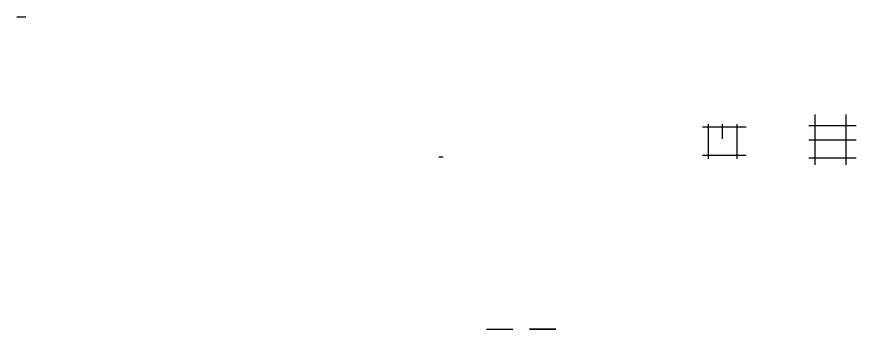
# Model space of a CAD drawing. Header units: metres. Extents: x 338339 to 1133840, y -479113 to 96125.
# Drawn here: x 992680 to 1133840, y 43600 to 96125 of the extents above; entities that cross this region are included whole.
import ezdxf

# ---------------------------------------------------------------- set-up
doc = ezdxf.new("R2010")
doc.units = ezdxf.units.M
doc.layers.add('轴线', color=1, linetype='Continuous')

msp = doc.modelspace()

# ---------------------------------------------------------------- linework, layer by layer
at = {"layer": '轴线'}
for p, q in [((992680.02, 96124.95), (994180.02, 96124.95)), ((1126886.42, 79686.14), (1126886.42, 71259.8)), ((1132086.42, 79691.39), (1132086.42, 71259.8)), ((1109021.61, 72242.29), (1109021.61, 78081.87)), ((1111381.01, 75601.75), (1111381.01, 78079.08)), ((1113821.61, 72224.89), (1113821.61, 78081.87)), ((1125866.87, 77838.41), (1133840.33, 77838.41)), ((1115325.37, 77588.81), (1107981.32, 77588.81)), ((1125871.22, 75438.41), (1133840.33, 75438.41)), ((1064396.22, 72525.24), (1063676.22, 72525.24)), ((1115325.37, 72788.81), (1107981.32, 72788.81)), ((1125871.22, 72438.41), (1133840.33, 72438.41)), ((1071654.09, 43599.56), (1076074.09, 43599.56)), ((1083334.09, 43599.56), (1078914.09, 43599.56)), ((1083334.09, 43599.56), (1078914.09, 43599.56)), ((1083334.09, 43599.56), (1078914.09, 43599.56)), ((1083334.09, 43599.56), (1078914.09, 43599.56)), ((1078914.09, 43599.56), (1083334.09, 43599.56))]:
    msp.add_line(p, q, dxfattribs=at)

doc.saveas('drawing.dxf')
